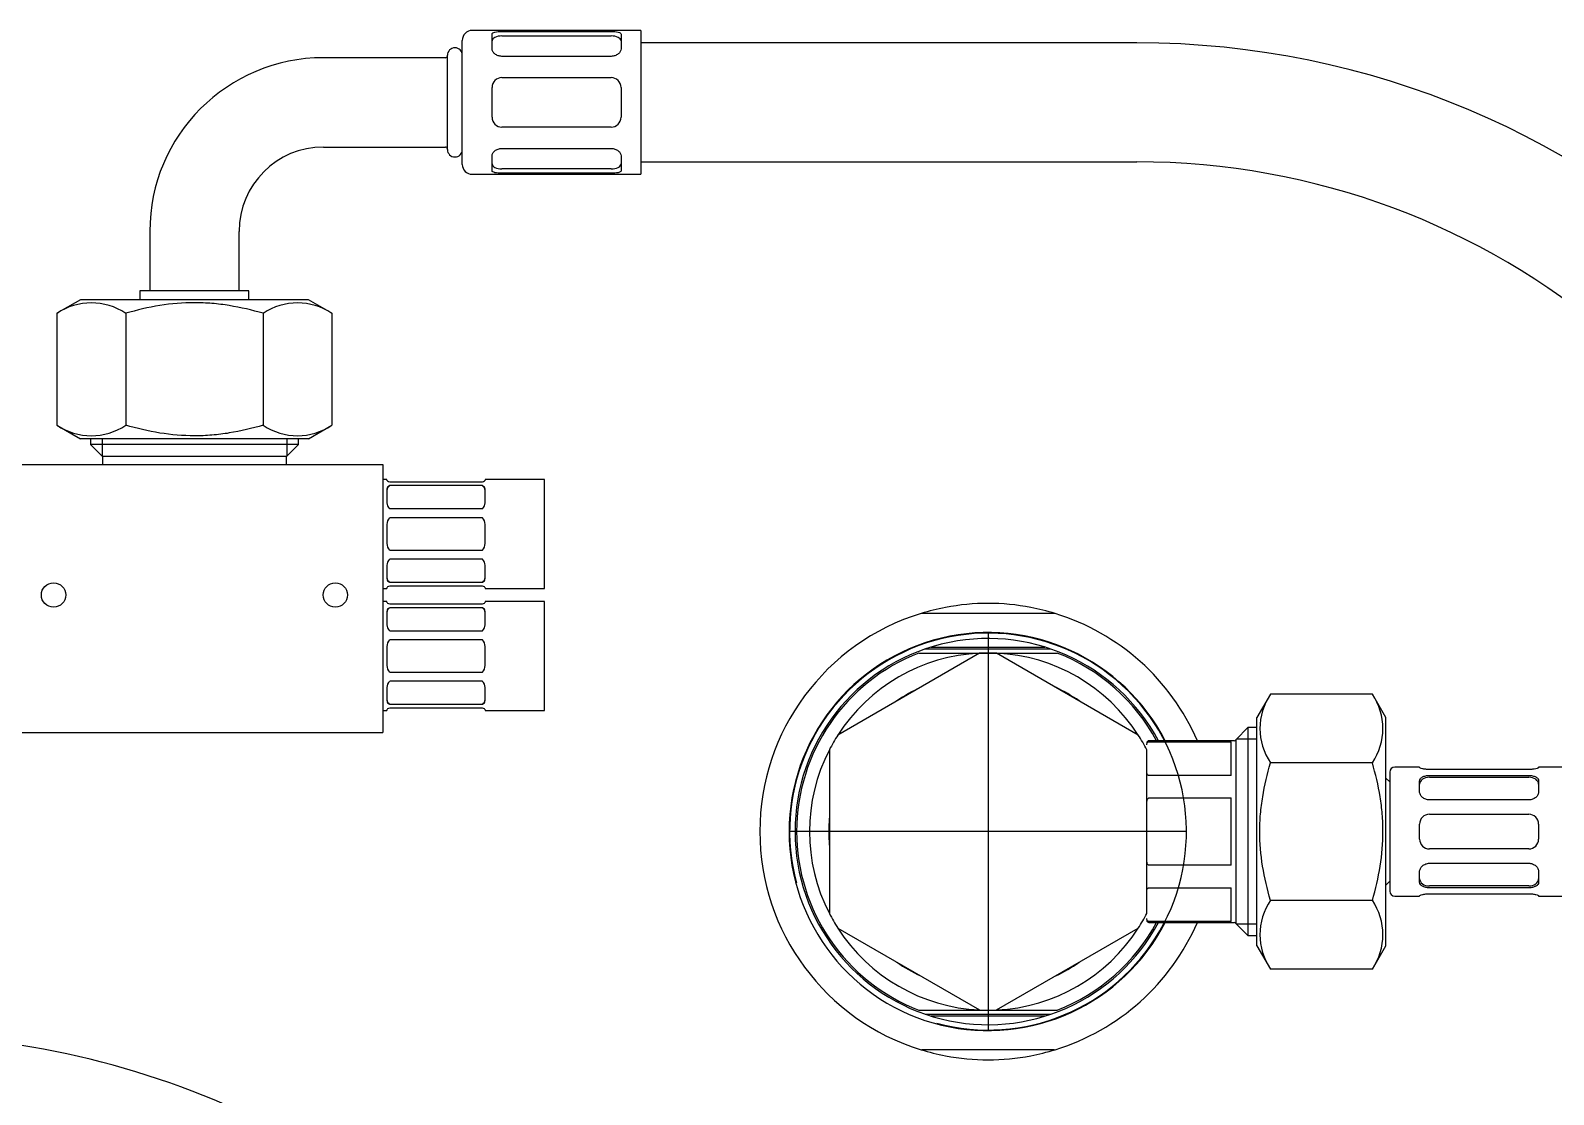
# Model space of a CAD drawing. Header units: millimetres. Extents: x -60 to 7633, y -2614 to 2146.
# Drawn here: x 6841.3 to 6994.8, y -2388.8 to -2281.5 of the extents above; entities that cross this region are included whole.
import ezdxf
from ezdxf.lldxf.tags import DXFTag

# ---------------------------------------------------------------- set-up
doc = ezdxf.new("R2010")
doc.units = ezdxf.units.MM
doc.layers.get('0').update_dxf_attribs({"color": 250})
tags = doc.linetypes.add('CENTER2', pattern=[28.575, 19.05, -3.175, 3.175, -3.175]).pattern_tags.tags
tags[10:11] = [DXFTag(74, 4), DXFTag(75, 0), DXFTag(340, '0'), DXFTag(46, 0.0), DXFTag(50, 0.0), DXFTag(44, 0.0), DXFTag(45, 0.0)]
tags[8:9] = [DXFTag(74, 4), DXFTag(75, 0), DXFTag(340, '0'), DXFTag(46, 0.0), DXFTag(50, 0.0), DXFTag(44, 0.0), DXFTag(45, 0.0)]
tags[6:7] = [DXFTag(74, 4), DXFTag(75, 0), DXFTag(340, '0'), DXFTag(46, 0.0), DXFTag(50, 0.0), DXFTag(44, 0.0), DXFTag(45, 0.0)]
tags[4:5] = [DXFTag(74, 4), DXFTag(75, 0), DXFTag(340, '0'), DXFTag(46, 0.0), DXFTag(50, 0.0), DXFTag(44, 0.0), DXFTag(45, 0.0)]

msp = doc.modelspace()

# ---------------------------------------------------------------- linework, layer by layer
at = {"linetype": 'Continuous'}
for p, q in [((6884.8, -2295.03), (6884.8, -2282.53)), ((6902.8, -2281.53), (6885.8, -2281.53)), ((6887.8, -2283.39), (6887.8, -2281.89)), ((6888.8, -2281.64), (6899.8, -2281.64)), ((6888.8, -2282.08), (6899.8, -2282.08)), ((6900.8, -2281.89), (6900.8, -2283.39)), ((6902.8, -2281.53), (6902.8, -2296.03)), ((6952.8, -2282.78), (6902.8, -2282.78)), ((6883.1, -2284.28), (6870.8, -2284.28)), ((6883.3, -2293.53), (6883.3, -2284.03)), ((6899.8, -2284.14), (6888.8, -2284.14)), ((6887.8, -2290.28), (6887.8, -2287.28)), ((6888.8, -2286.28), (6899.8, -2286.28)), ((6900.8, -2287.28), (6900.8, -2290.28)), ((6899.8, -2291.28), (6888.8, -2291.28)), ((6870.8, -2293.28), (6883.1, -2293.28)), ((6888.8, -2293.43), (6899.8, -2293.43)), ((6887.8, -2295.67), (6887.8, -2294.17)), ((6900.8, -2294.17), (6900.8, -2295.67)), ((6902.8, -2294.78), (6952.8, -2294.78)), ((6885.8, -2296.03), (6902.8, -2296.03)), ((6899.8, -2295.49), (6888.8, -2295.49)), ((6899.8, -2295.93), (6888.8, -2295.93)), ((6853.3, -2301.78), (6853.3, -2307.78)), ((6862.3, -2307.78), (6862.3, -2301.78)), ((6846.3, -2308.68), (6843.94, -2310.04)), ((6869.3, -2308.68), (6846.3, -2308.68)), ((6863.3, -2307.78), (6852.3, -2307.78)), ((6852.3, -2307.78), (6852.3, -2308.68)), ((6863.3, -2308.68), (6863.3, -2307.78)), ((6871.66, -2310.04), (6869.3, -2308.68)), ((6843.94, -2310.04), (6843.94, -2321.32)), ((6850.87, -2310.04), (6850.87, -2321.32)), ((6864.73, -2310.04), (6864.73, -2321.32)), ((6871.66, -2310.04), (6871.66, -2321.32)), ((6843.94, -2321.32), (6846.3, -2322.68)), ((6869.3, -2322.68), (6871.66, -2321.32)), ((6869.3, -2322.68), (6846.3, -2322.68)), ((6847.32, -2322.68), (6847.32, -2323.28)), ((6848.49, -2322.68), (6848.49, -2324.45)), ((6867.12, -2322.68), (6867.12, -2324.45)), ((6868.28, -2323.28), (6868.28, -2322.68)), ((6868.28, -2323.28), (6847.32, -2323.28)), ((6847.32, -2323.28), (6848.52, -2324.48)), ((6867.08, -2324.48), (6868.28, -2323.28)), ((6838.8, -2325.28), (6876.8, -2325.28)), ((6867.08, -2324.48), (6848.52, -2324.48)), ((6848.52, -2324.48), (6848.52, -2325.28)), ((6867.08, -2325.28), (6867.08, -2324.48)), ((6876.8, -2325.28), (6876.8, -2352.28)), ((6877.2, -2326.78), (6876.8, -2326.78)), ((6877.2, -2326.86), (6877.2, -2326.78)), ((6877.48, -2327.03), (6886.83, -2327.03)), ((6886.83, -2327.41), (6877.48, -2327.41)), ((6887.1, -2326.78), (6887.1, -2326.86)), ((6893.1, -2326.78), (6887.1, -2326.78)), ((6893.1, -2337.78), (6893.1, -2326.78)), ((6877.2, -2327.78), (6877.2, -2329.12)), ((6887.1, -2329.12), (6887.1, -2327.78)), ((6877.48, -2329.73), (6886.83, -2329.73)), ((6877.2, -2331.33), (6877.2, -2333.23)), ((6886.83, -2330.64), (6877.48, -2330.64)), ((6887.1, -2333.23), (6887.1, -2331.33)), ((6877.48, -2333.92), (6886.83, -2333.92)), ((6886.83, -2334.83), (6877.48, -2334.83)), ((6877.2, -2335.44), (6877.2, -2336.78)), ((6887.1, -2336.78), (6887.1, -2335.44)), ((6876.8, -2337.78), (6877.2, -2337.78)), ((6877.2, -2337.7), (6877.2, -2337.78)), ((6877.48, -2337.15), (6886.83, -2337.15)), ((6886.83, -2337.53), (6877.48, -2337.53)), ((6887.1, -2337.7), (6887.1, -2337.78)), ((6887.1, -2337.78), (6893.1, -2337.78)), ((6877.2, -2339.08), (6876.8, -2339.08)), ((6877.2, -2339.16), (6877.2, -2339.08)), ((6877.48, -2339.33), (6886.83, -2339.33)), ((6886.83, -2339.71), (6877.48, -2339.71)), ((6887.1, -2339.08), (6887.1, -2339.16)), ((6893.1, -2339.08), (6887.1, -2339.08)), ((6893.1, -2350.08), (6893.1, -2339.08)), ((6877.2, -2340.08), (6877.2, -2341.42)), ((6887.1, -2341.42), (6887.1, -2340.08)), ((6931.14, -2340.28), (6944.46, -2340.28)), ((6944.55, -2340.29), (6944.55, -2340.3)), ((6877.48, -2342.03), (6886.83, -2342.03)), ((6877.2, -2343.63), (6877.2, -2345.53)), ((6886.83, -2342.94), (6877.48, -2342.94)), ((6887.1, -2345.53), (6887.1, -2343.63)), ((6936.94, -2344.3), (6922.66, -2352.55)), ((6930.84, -2344.28), (6937.8, -2344.28)), ((6944.13, -2343.88), (6931.47, -2343.88)), ((6932.08, -2343.68), (6943.52, -2343.68)), ((6937.8, -2344.28), (6944.76, -2344.28)), ((6952.94, -2352.55), (6938.66, -2344.3)), ((6877.48, -2346.22), (6886.83, -2346.22)), ((6886.83, -2347.13), (6877.48, -2347.13)), ((6877.2, -2347.74), (6877.2, -2349.08)), ((6887.1, -2349.08), (6887.1, -2347.74)), ((6966.26, -2348.43), (6964.9, -2350.78)), ((6976.54, -2348.43), (6966.26, -2348.43)), ((6977.9, -2350.78), (6976.54, -2348.43)), ((6876.8, -2350.08), (6877.2, -2350.08)), ((6877.2, -2350), (6877.2, -2350.08)), ((6877.48, -2349.45), (6886.83, -2349.45)), ((6886.83, -2349.83), (6877.48, -2349.83)), ((6887.1, -2350), (6887.1, -2350.08)), ((6887.1, -2350.08), (6893.1, -2350.08)), ((6964, -2351.8), (6962.8, -2353)), ((6964, -2351.8), (6964, -2372.76)), ((6964.9, -2351.8), (6964, -2351.8)), ((6964.9, -2373.78), (6964.9, -2350.78)), ((6977.9, -2373.78), (6977.9, -2350.78)), ((6838.8, -2352.28), (6876.8, -2352.28)), ((6962.61, -2353.13), (6954, -2353.13)), ((6954, -2353.23), (6962.3, -2353.23)), ((6962.3, -2356.61), (6962.3, -2353.23)), ((6962.8, -2371.56), (6962.8, -2353)), ((6964.9, -2352.97), (6962.84, -2352.97)), ((6921.8, -2354.04), (6921.8, -2370.53)), ((6953.8, -2370.53), (6953.8, -2354.04)), ((6962.3, -2356.61), (6954, -2356.61)), ((6976.54, -2355.35), (6966.26, -2355.35)), ((6978.3, -2356.28), (6978.3, -2368.28)), ((6981.3, -2355.78), (6978.8, -2355.78)), ((6981.3, -2355.83), (6981.3, -2355.78)), ((6992.3, -2356.02), (6982.3, -2356.02)), ((6982.3, -2356.62), (6992.3, -2356.62)), ((6993.3, -2355.83), (6993.3, -2355.78)), ((6996.3, -2355.78), (6993.3, -2355.78)), ((6978.3, -2357.28), (6977.9, -2356.88)), ((6981.3, -2358.25), (6981.3, -2357.19)), ((6982.3, -2356.8), (6992.3, -2356.8)), ((6993.3, -2357.19), (6993.3, -2358.25)), ((6954, -2358.89), (6962.3, -2358.89)), ((6962.3, -2365.67), (6962.3, -2358.89)), ((6992.3, -2359.09), (6982.3, -2359.09)), ((6982.3, -2360.53), (6992.3, -2360.53)), ((6981.3, -2363.03), (6981.3, -2361.53)), ((6993.3, -2361.53), (6993.3, -2363.03)), ((6992.3, -2364.03), (6982.3, -2364.03)), ((6962.3, -2365.67), (6954, -2365.67)), ((6982.3, -2365.47), (6992.3, -2365.47)), ((6977.9, -2367.68), (6978.3, -2367.28)), ((6981.3, -2367.38), (6981.3, -2366.32)), ((6993.3, -2366.32), (6993.3, -2367.38)), ((6954, -2367.95), (6962.3, -2367.95)), ((6962.3, -2371.34), (6962.3, -2367.95)), ((6978.8, -2368.78), (6981.3, -2368.78)), ((6981.3, -2368.78), (6981.3, -2368.74)), ((6992.3, -2367.76), (6982.3, -2367.76)), ((6992.3, -2367.95), (6982.3, -2367.95)), ((6982.3, -2368.54), (6992.3, -2368.54)), ((6993.3, -2368.74), (6993.3, -2368.78)), ((6993.3, -2368.78), (6996.3, -2368.78)), ((6976.54, -2369.21), (6966.26, -2369.21)), ((6922.66, -2372.02), (6936.94, -2380.26)), ((6938.66, -2380.26), (6952.94, -2372.02)), ((6962.3, -2371.34), (6954, -2371.34)), ((6954, -2371.43), (6962.61, -2371.43)), ((6962.8, -2371.56), (6964, -2372.76)), ((6964.9, -2371.6), (6962.84, -2371.6)), ((6964, -2372.76), (6964.9, -2372.76)), ((6964.9, -2373.78), (6966.26, -2376.14)), ((6976.54, -2376.14), (6977.9, -2373.78)), ((6976.54, -2376.14), (6966.26, -2376.14)), ((6930.84, -2380.28), (6937.8, -2380.28)), ((6931.47, -2380.68), (6944.13, -2380.68)), ((6943.52, -2380.88), (6932.08, -2380.88)), ((6937.8, -2380.28), (6944.76, -2380.28)), ((6931.05, -2384.27), (6931.05, -2384.27)), ((6944.46, -2384.28), (6931.14, -2384.28))]:
    msp.add_line(p, q, dxfattribs=at)
at = {"linetype": 'CENTER2'}
for p, q in [((6937.8, -2342.28), (6937.8, -2382.28)), ((6957.8, -2362.28), (6917.8, -2362.28))]:
    msp.add_line(p, q, dxfattribs=at)
at = {"linetype": 'Continuous'}
for centre in [(6843.6, -2338.43), (6872, -2338.43)]:
    msp.add_circle(centre, 1.23, dxfattribs=at)
for centre, radius, start, end in [((6885.8, -2282.53), 1, 90, 180), ((6952.8, -2368.78), 86, 270, 90), ((6870.8, -2301.78), 17.5, 90, 180), ((6883.1, -2284.08), 0.2, 270, 0), ((6884.05, -2284.03), 0.75, 0, 180), ((6888.8, -2287.28), 1, 90, 180), ((6899.8, -2287.28), 1, 0, 90), ((6888.8, -2290.28), 1, 180, 270), ((6899.8, -2290.28), 1, 270, 0), ((6870.8, -2301.78), 8.5, 90, 180), ((6883.1, -2293.48), 0.2, 0, 90), ((6884.05, -2293.53), 0.75, 180, 0), ((6885.8, -2295.03), 1, 180, 270), ((6952.8, -2368.78), 74, 9.5679, 90), ((6847.41, -2315.19), 6.2, 56.0412, 123.9588), ((6868.19, -2315.19), 6.2, 56.0412, 123.9588), ((6847.41, -2316.18), 6.2, 236.0412, 303.9588), ((6868.19, -2316.18), 6.2, 236.0412, 303.9588), ((6878.06, -2329.1), 0.863, 181.7918, 227.1321), ((6886.24, -2329.1), 0.863, 312.8687, 358.2074), ((6878.2, -2331.33), 1, 136.4206, 180), ((6886.1, -2331.33), 1, 0, 43.5794), ((6878.2, -2333.23), 1, 180, 223.5794), ((6886.1, -2333.23), 1, 316.4206, 0), ((6878.06, -2335.47), 0.863, 132.8687, 178.2074), ((6886.24, -2335.47), 0.863, 1.7918, 47.1321), ((6937.8, -2362.28), 23, 100.772, 107.0699), ((6937.8, -2362.28), 23, 79.228, 100.772), ((6937.8, -2362.28), 23, 72.9301, 79.228), ((6937.8, -2362.28), 23, 107.0716, 252.9284), ((6931.14, -2340.58), 0.3, 90, 107.0699), ((6944.46, -2340.58), 0.3, 72.9301, 90), ((6937.8, -2362.28), 23, 23.4423, 72.9284), ((6878.06, -2341.4), 0.863, 181.7918, 227.1321), ((6886.24, -2341.4), 0.863, 312.8687, 358.2074), ((6937.8, -2362.28), 20.06, 27.1392, 332.8608), ((6937.8, -2362.28), 20, 255, 195), ((6937.8, -2362.28), 19.46, 28.0485, 331.9515), ((6878.2, -2343.63), 1, 136.4206, 180), ((6886.1, -2343.63), 1, 0, 43.5794), ((6937.8, -2362.28), 19.3, 111.1494, 248.8506), ((6937.8, -2362.28), 18, 92.734, 147.266), ((6937.8, -2362.28), 18, 87.266, 92.734), ((6937.8, -2362.28), 18, 32.734, 87.266), ((6937.8, -2362.28), 19.3, 28.3003, 68.8506), ((6878.2, -2345.53), 1, 180, 223.5794), ((6886.1, -2345.53), 1, 316.4206, 0), ((6878.06, -2347.77), 0.863, 132.8687, 178.2074), ((6886.24, -2347.77), 0.863, 1.7918, 47.1321), ((6937.8, -2362.28), 16.06, 115.1079, 124.8921), ((6937.8, -2362.28), 16.06, 55.1079, 64.8921), ((6971.41, -2351.89), 6.2, 146.0412, 213.9588), ((6971.4, -2351.89), 6.2, 326.0412, 33.9588), ((6937.8, -2362.28), 18, 147.266, 152.734), ((6937.8, -2362.28), 18, 27.266, 32.734), ((6954, -2353.33), 0.2, 90, 180), ((6962.61, -2352.93), 0.2, 270, 339.5127), ((6937.8, -2362.28), 18, 152.734, 207.266), ((6978.8, -2356.28), 0.5, 90, 180), ((6937.8, -2362.28), 16.06, 175.1079, 184.8921), ((6982.3, -2361.53), 1, 90, 180), ((6992.3, -2361.53), 1, 0, 90), ((6982.3, -2363.03), 1, 180, 270), ((6992.3, -2363.03), 1, 270, 0), ((6952.8, -2368.78), 74, 270, 0.542), ((6978.8, -2368.28), 0.5, 180, 270), ((6971.41, -2372.67), 6.2, 146.0412, 213.9588), ((6971.4, -2372.67), 6.2, 326.0412, 33.9588), ((6937.8, -2362.28), 18, 207.266, 212.734), ((6937.8, -2362.28), 18, 212.734, 267.266), ((6937.8, -2362.28), 18, 272.734, 327.266), ((6937.8, -2362.28), 23, 287.0716, 336.5577), ((6937.8, -2362.28), 19.3, 291.1494, 331.6997), ((6937.8, -2362.28), 18, 327.266, 332.734), ((6954, -2371.23), 0.2, 180, 270), ((6962.61, -2371.63), 0.2, 20.4873, 90), ((6937.8, -2362.28), 16.06, 235.1079, 244.8921), ((6937.8, -2362.28), 16.06, 295.1079, 304.8921), ((6937.8, -2362.28), 18, 267.266, 272.734), ((6826.9, -2468.78), 86, 38.6822, 90), ((6937.8, -2362.28), 23, 252.9301, 259.228), ((6931.14, -2383.98), 0.3, 252.9301, 270), ((6937.8, -2362.28), 23, 280.772, 287.0699), ((6944.46, -2383.98), 0.3, 270, 287.0699), ((6937.8, -2362.28), 23, 259.228, 280.772)]:
    msp.add_arc(centre, radius, start, end, dxfattribs=at)
for centre, major_axis, ratio, start_param, end_param in [((6888.8, -2282.58), (1, 0), 0.5, 1.570796, 3.141593), ((6899.8, -2282.58), (1, 0), 0.5, 0, 1.570796), ((6888.8, -2294.99), (-1, 0), 0.5, 0, 1.570796), ((6899.8, -2294.99), (-1, 0), 0.5, 1.570796, 3.141593), ((6878.2, -2327.9), (1, 0), 0.707107, 2.380988, 3.141593), ((6886.1, -2327.9), (1, 0), 0.707107, 0, 0.760605), ((6878.2, -2336.67), (-1, 0), 0.707107, 0, 0.760605), ((6886.1, -2336.67), (-1, 0), 0.707107, 2.380988, 3.141593), ((6878.2, -2340.2), (1, 0), 0.707107, 2.380988, 3.141593), ((6886.1, -2340.2), (1, 0), 0.707107, 0, 0.760605), ((6931.14, -2340.58), (0.088, -0.287), 0.989207, 2.853042, 3.141593), ((6944.46, -2340.58), (0.088, 0.287), 0.989207, 0, 0.288551), ((6878.2, -2348.97), (-1, 0), 0.707107, 0, 0.760605), ((6886.1, -2348.97), (-1, 0), 0.707107, 2.380988, 3.141593), ((6982.3, -2357.51), (-1, 0), 0.707107, 4.712389, 6.283185), ((6992.3, -2357.51), (-1, 0), 0.707107, 3.141593, 4.712389), ((6982.3, -2367.05), (1, 0), 0.707107, 3.141593, 4.712389), ((6992.3, -2367.05), (1, 0), 0.707107, 4.712389, 6.283185), ((6931.14, -2383.98), (-0.088, -0.287), 0.989207, 0, 0.288551), ((6944.46, -2383.98), (0.088, -0.287), 0.989207, 5.994634, 6.283185)]:
    msp.add_ellipse(centre, major_axis=major_axis, ratio=ratio, start_param=start_param, end_param=end_param, dxfattribs=at)
for points, knots in [([(6887.8, -2281.89), (6887.8, -2281.85), (6887.83, -2281.81), (6887.93, -2281.75), (6888, -2281.72), (6888.18, -2281.68), (6888.29, -2281.66), (6888.53, -2281.64), (6888.67, -2281.64), (6888.8, -2281.64)], [0, 0, 0, 0, 0.25, 0.25, 0.5, 0.5, 0.75, 0.75, 1, 1, 1, 1]), ([(6899.8, -2281.64), (6899.94, -2281.64), (6900.07, -2281.64), (6900.31, -2281.66), (6900.42, -2281.68), (6900.6, -2281.72), (6900.68, -2281.75), (6900.77, -2281.81), (6900.8, -2281.85), (6900.8, -2281.89)], [0, 0, 0, 0, 0.25, 0.25, 0.5, 0.5, 0.75, 0.75, 1, 1, 1, 1]), ([(6888.8, -2284.14), (6888.67, -2284.14), (6888.53, -2284.12), (6888.29, -2284.03), (6888.18, -2283.97), (6888, -2283.83), (6887.93, -2283.75), (6887.83, -2283.57), (6887.8, -2283.48), (6887.8, -2283.39)], [0, 0, 0, 0, 0.25, 0.25, 0.5, 0.5, 0.75, 0.75, 1, 1, 1, 1]), ([(6900.8, -2283.39), (6900.8, -2283.48), (6900.78, -2283.57), (6900.68, -2283.75), (6900.6, -2283.83), (6900.42, -2283.97), (6900.31, -2284.03), (6900.07, -2284.12), (6899.94, -2284.14), (6899.8, -2284.14)], [0, 0, 0, 0, 0.25, 0.25, 0.5, 0.5, 0.75, 0.75, 1, 1, 1, 1]), ([(6887.8, -2294.17), (6887.8, -2294.08), (6887.83, -2293.99), (6887.93, -2293.82), (6888, -2293.73), (6888.18, -2293.59), (6888.29, -2293.53), (6888.53, -2293.45), (6888.67, -2293.43), (6888.8, -2293.43)], [0, 0, 0, 0, 0.25, 0.25, 0.5, 0.5, 0.75, 0.75, 1, 1, 1, 1]), ([(6899.8, -2293.43), (6899.94, -2293.43), (6900.07, -2293.45), (6900.31, -2293.53), (6900.42, -2293.59), (6900.6, -2293.73), (6900.68, -2293.82), (6900.77, -2293.99), (6900.8, -2294.08), (6900.8, -2294.17)], [0, 0, 0, 0, 0.25, 0.25, 0.5, 0.5, 0.75, 0.75, 1, 1, 1, 1]), ([(6888.8, -2295.93), (6888.67, -2295.93), (6888.53, -2295.92), (6888.29, -2295.9), (6888.18, -2295.89), (6888, -2295.84), (6887.93, -2295.82), (6887.83, -2295.75), (6887.8, -2295.72), (6887.8, -2295.67)], [0, 0, 0, 0, 0.25, 0.25, 0.5, 0.5, 0.75, 0.75, 1, 1, 1, 1]), ([(6900.8, -2295.67), (6900.8, -2295.72), (6900.78, -2295.75), (6900.68, -2295.82), (6900.6, -2295.84), (6900.42, -2295.89), (6900.31, -2295.9), (6900.07, -2295.92), (6899.94, -2295.93), (6899.8, -2295.93)], [0, 0, 0, 0, 0.25, 0.25, 0.5, 0.5, 0.75, 0.75, 1, 1, 1, 1]), ([(6864.73, -2310.04), (6863.61, -2309.72), (6862.47, -2309.45), (6860.74, -2309.17), (6860.16, -2309.09), (6858.98, -2309), (6858.39, -2308.97), (6856.63, -2308.97), (6855.47, -2309.07), (6853.15, -2309.44), (6852, -2309.72), (6850.87, -2310.04)], [0, 0, 0, 0, 0.25, 0.25, 0.375, 0.375, 0.5, 0.5, 0.75, 0.75, 1, 1, 1, 1]), ([(6864.73, -2321.32), (6863.61, -2321.64), (6862.47, -2321.91), (6860.74, -2322.2), (6860.16, -2322.27), (6858.98, -2322.37), (6858.39, -2322.39), (6856.63, -2322.39), (6855.47, -2322.29), (6853.15, -2321.92), (6852, -2321.65), (6850.87, -2321.32)], [0, 0, 0, 0, 0.25, 0.25, 0.375, 0.375, 0.5, 0.5, 0.75, 0.75, 1, 1, 1, 1]), ([(6877.2, -2326.86), (6877.2, -2326.89), (6877.23, -2326.91), (6877.32, -2326.97), (6877.39, -2327), (6877.48, -2327.03)], [0, 0, 0, 0, 0.5, 0.5, 1, 1, 1, 1]), ([(6877.48, -2327.41), (6877.39, -2327.46), (6877.32, -2327.51), (6877.23, -2327.63), (6877.2, -2327.7), (6877.2, -2327.78)], [0, 0, 0, 0, 0.5, 0.5, 1, 1, 1, 1]), ([(6886.83, -2327.03), (6886.91, -2327), (6886.98, -2326.97), (6887.08, -2326.91), (6887.1, -2326.89), (6887.1, -2326.86)], [0, 0, 0, 0, 0.5, 0.5, 1, 1, 1, 1]), ([(6887.1, -2327.78), (6887.1, -2327.7), (6887.08, -2327.63), (6886.98, -2327.51), (6886.91, -2327.46), (6886.83, -2327.41)], [0, 0, 0, 0, 0.5, 0.5, 1, 1, 1, 1]), ([(6877.2, -2336.78), (6877.2, -2336.86), (6877.23, -2336.93), (6877.32, -2337.05), (6877.39, -2337.11), (6877.48, -2337.15)], [0, 0, 0, 0, 0.5, 0.5, 1, 1, 1, 1]), ([(6877.48, -2337.53), (6877.39, -2337.56), (6877.32, -2337.59), (6877.23, -2337.65), (6877.2, -2337.68), (6877.2, -2337.7)], [0, 0, 0, 0, 0.5, 0.5, 1, 1, 1, 1]), ([(6886.83, -2337.15), (6886.91, -2337.11), (6886.98, -2337.05), (6887.08, -2336.93), (6887.1, -2336.86), (6887.1, -2336.78)], [0, 0, 0, 0, 0.5, 0.5, 1, 1, 1, 1]), ([(6887.1, -2337.7), (6887.1, -2337.68), (6887.08, -2337.65), (6886.98, -2337.59), (6886.91, -2337.56), (6886.83, -2337.53)], [0, 0, 0, 0, 0.5, 0.5, 1, 1, 1, 1]), ([(6877.2, -2339.16), (6877.2, -2339.19), (6877.23, -2339.21), (6877.32, -2339.27), (6877.39, -2339.3), (6877.48, -2339.33)], [0, 0, 0, 0, 0.5, 0.5, 1, 1, 1, 1]), ([(6877.48, -2339.71), (6877.39, -2339.76), (6877.32, -2339.81), (6877.23, -2339.93), (6877.2, -2340), (6877.2, -2340.08)], [0, 0, 0, 0, 0.5, 0.5, 1, 1, 1, 1]), ([(6886.83, -2339.33), (6886.91, -2339.3), (6886.98, -2339.27), (6887.08, -2339.21), (6887.1, -2339.19), (6887.1, -2339.16)], [0, 0, 0, 0, 0.5, 0.5, 1, 1, 1, 1]), ([(6887.1, -2340.08), (6887.1, -2340), (6887.08, -2339.93), (6886.98, -2339.81), (6886.91, -2339.76), (6886.83, -2339.71)], [0, 0, 0, 0, 0.5, 0.5, 1, 1, 1, 1]), ([(6877.2, -2349.08), (6877.2, -2349.16), (6877.23, -2349.23), (6877.32, -2349.35), (6877.39, -2349.41), (6877.48, -2349.45)], [0, 0, 0, 0, 0.5, 0.5, 1, 1, 1, 1]), ([(6877.48, -2349.83), (6877.39, -2349.86), (6877.32, -2349.89), (6877.23, -2349.95), (6877.2, -2349.98), (6877.2, -2350)], [0, 0, 0, 0, 0.5, 0.5, 1, 1, 1, 1]), ([(6886.83, -2349.45), (6886.91, -2349.41), (6886.98, -2349.35), (6887.08, -2349.23), (6887.1, -2349.16), (6887.1, -2349.08)], [0, 0, 0, 0, 0.5, 0.5, 1, 1, 1, 1]), ([(6887.1, -2350), (6887.1, -2349.98), (6887.08, -2349.95), (6886.98, -2349.89), (6886.91, -2349.86), (6886.83, -2349.83)], [0, 0, 0, 0, 0.5, 0.5, 1, 1, 1, 1]), ([(6953.8, -2353.52), (6953.8, -2353.46), (6953.81, -2353.41), (6953.84, -2353.33), (6953.86, -2353.3), (6953.9, -2353.27), (6953.91, -2353.25), (6953.95, -2353.24), (6953.97, -2353.23), (6954, -2353.23)], [0, 0, 0, 0, 0.5, 0.5, 0.75, 0.75, 0.875, 0.875, 1, 1, 1, 1]), ([(6954, -2356.61), (6953.97, -2356.61), (6953.95, -2356.61), (6953.91, -2356.59), (6953.9, -2356.57), (6953.86, -2356.54), (6953.84, -2356.51), (6953.81, -2356.43), (6953.8, -2356.38), (6953.8, -2356.32)], [0, 0, 0, 0, 0.125, 0.125, 0.25, 0.25, 0.5, 0.5, 1, 1, 1, 1]), ([(6966.26, -2369.21), (6965.94, -2368.08), (6965.66, -2366.93), (6965.29, -2364.61), (6965.19, -2363.45), (6965.19, -2361.69), (6965.21, -2361.11), (6965.31, -2359.93), (6965.39, -2359.34), (6965.67, -2357.61), (6965.94, -2356.47), (6966.26, -2355.35)], [0, 0, 0, 0, 0.25, 0.25, 0.5, 0.5, 0.625, 0.625, 0.75, 0.75, 1, 1, 1, 1]), ([(6976.54, -2369.21), (6976.87, -2368.08), (6977.14, -2366.93), (6977.51, -2364.61), (6977.61, -2363.45), (6977.61, -2361.69), (6977.59, -2361.11), (6977.49, -2359.93), (6977.41, -2359.34), (6977.13, -2357.61), (6976.86, -2356.47), (6976.54, -2355.35)], [0, 0, 0, 0, 0.25, 0.25, 0.5, 0.5, 0.625, 0.625, 0.75, 0.75, 1, 1, 1, 1]), ([(6982.3, -2356.02), (6982.17, -2356.02), (6982.04, -2356.01), (6981.79, -2355.99), (6981.68, -2355.97), (6981.5, -2355.93), (6981.43, -2355.9), (6981.33, -2355.86), (6981.3, -2355.84), (6981.3, -2355.83)], [0, 0, 0, 0, 0.25, 0.25, 0.5, 0.5, 0.75, 0.75, 1, 1, 1, 1]), ([(6981.3, -2357.19), (6981.3, -2357.1), (6981.33, -2357.03), (6981.43, -2356.89), (6981.5, -2356.82), (6981.68, -2356.72), (6981.79, -2356.68), (6982.04, -2356.63), (6982.17, -2356.62), (6982.3, -2356.62)], [0, 0, 0, 0, 0.25, 0.25, 0.5, 0.5, 0.75, 0.75, 1, 1, 1, 1]), ([(6993.3, -2355.83), (6993.3, -2355.84), (6993.27, -2355.86), (6993.18, -2355.9), (6993.1, -2355.93), (6992.92, -2355.97), (6992.81, -2355.99), (6992.57, -2356.01), (6992.43, -2356.02), (6992.3, -2356.02)], [0, 0, 0, 0, 0.25, 0.25, 0.5, 0.5, 0.75, 0.75, 1, 1, 1, 1]), ([(6992.3, -2356.62), (6992.43, -2356.62), (6992.56, -2356.63), (6992.81, -2356.68), (6992.92, -2356.72), (6993.1, -2356.82), (6993.18, -2356.89), (6993.27, -2357.02), (6993.3, -2357.1), (6993.3, -2357.19)], [0, 0, 0, 0, 0.25, 0.25, 0.5, 0.5, 0.75, 0.75, 1, 1, 1, 1]), ([(6953.8, -2359.48), (6953.8, -2359.37), (6953.81, -2359.26), (6953.84, -2359.1), (6953.86, -2359.05), (6953.9, -2358.97), (6953.91, -2358.95), (6953.95, -2358.91), (6953.97, -2358.89), (6954, -2358.89)], [0, 0, 0, 0, 0.5, 0.5, 0.75, 0.75, 0.875, 0.875, 1, 1, 1, 1]), ([(6982.3, -2359.09), (6982.17, -2359.09), (6982.04, -2359.07), (6981.79, -2358.98), (6981.68, -2358.91), (6981.5, -2358.75), (6981.43, -2358.66), (6981.33, -2358.46), (6981.3, -2358.35), (6981.3, -2358.25)], [0, 0, 0, 0, 0.25, 0.25, 0.5, 0.5, 0.75, 0.75, 1, 1, 1, 1]), ([(6993.3, -2358.25), (6993.3, -2358.35), (6993.27, -2358.46), (6993.18, -2358.66), (6993.1, -2358.75), (6992.92, -2358.91), (6992.81, -2358.98), (6992.57, -2359.07), (6992.43, -2359.09), (6992.3, -2359.09)], [0, 0, 0, 0, 0.25, 0.25, 0.5, 0.5, 0.75, 0.75, 1, 1, 1, 1]), ([(6954, -2365.67), (6953.97, -2365.67), (6953.95, -2365.65), (6953.91, -2365.61), (6953.9, -2365.59), (6953.86, -2365.51), (6953.84, -2365.46), (6953.81, -2365.3), (6953.8, -2365.19), (6953.8, -2365.08)], [0, 0, 0, 0, 0.125, 0.125, 0.25, 0.25, 0.5, 0.5, 1, 1, 1, 1]), ([(6981.3, -2366.32), (6981.3, -2366.21), (6981.33, -2366.11), (6981.43, -2365.91), (6981.5, -2365.81), (6981.68, -2365.65), (6981.79, -2365.59), (6982.04, -2365.5), (6982.17, -2365.47), (6982.3, -2365.47)], [0, 0, 0, 0, 0.25, 0.25, 0.5, 0.5, 0.75, 0.75, 1, 1, 1, 1]), ([(6992.3, -2365.47), (6992.43, -2365.47), (6992.56, -2365.49), (6992.81, -2365.59), (6992.92, -2365.65), (6993.1, -2365.81), (6993.18, -2365.91), (6993.27, -2366.11), (6993.3, -2366.21), (6993.3, -2366.32)], [0, 0, 0, 0, 0.25, 0.25, 0.5, 0.5, 0.75, 0.75, 1, 1, 1, 1]), ([(6982.3, -2367.95), (6982.17, -2367.95), (6982.04, -2367.93), (6981.79, -2367.88), (6981.68, -2367.84), (6981.5, -2367.74), (6981.43, -2367.68), (6981.33, -2367.54), (6981.3, -2367.46), (6981.3, -2367.38)], [0, 0, 0, 0, 0.25, 0.25, 0.5, 0.5, 0.75, 0.75, 1, 1, 1, 1]), ([(6993.3, -2367.38), (6993.3, -2367.46), (6993.27, -2367.54), (6993.18, -2367.68), (6993.1, -2367.74), (6992.92, -2367.84), (6992.81, -2367.88), (6992.57, -2367.93), (6992.43, -2367.95), (6992.3, -2367.95)], [0, 0, 0, 0, 0.25, 0.25, 0.5, 0.5, 0.75, 0.75, 1, 1, 1, 1]), ([(6953.8, -2368.24), (6953.8, -2368.19), (6953.81, -2368.13), (6953.84, -2368.05), (6953.86, -2368.03), (6953.9, -2367.99), (6953.91, -2367.98), (6953.95, -2367.96), (6953.97, -2367.95), (6954, -2367.95)], [0, 0, 0, 0, 0.5, 0.5, 0.75, 0.75, 0.875, 0.875, 1, 1, 1, 1]), ([(6981.3, -2368.74), (6981.3, -2368.72), (6981.33, -2368.7), (6981.43, -2368.66), (6981.5, -2368.64), (6981.68, -2368.6), (6981.79, -2368.58), (6982.04, -2368.55), (6982.17, -2368.54), (6982.3, -2368.54)], [0, 0, 0, 0, 0.25, 0.25, 0.5, 0.5, 0.75, 0.75, 1, 1, 1, 1]), ([(6992.3, -2368.54), (6992.43, -2368.54), (6992.56, -2368.55), (6992.81, -2368.58), (6992.92, -2368.6), (6993.1, -2368.64), (6993.18, -2368.66), (6993.27, -2368.7), (6993.3, -2368.72), (6993.3, -2368.74)], [0, 0, 0, 0, 0.25, 0.25, 0.5, 0.5, 0.75, 0.75, 1, 1, 1, 1]), ([(6954, -2371.34), (6953.97, -2371.34), (6953.95, -2371.33), (6953.91, -2371.31), (6953.9, -2371.3), (6953.86, -2371.26), (6953.84, -2371.23), (6953.81, -2371.15), (6953.8, -2371.1), (6953.8, -2371.04)], [0, 0, 0, 0, 0.125, 0.125, 0.25, 0.25, 0.5, 0.5, 1, 1, 1, 1])]:
    msp.add_open_spline(points, degree=3, knots=knots, dxfattribs=at)

doc.saveas('drawing.dxf')
